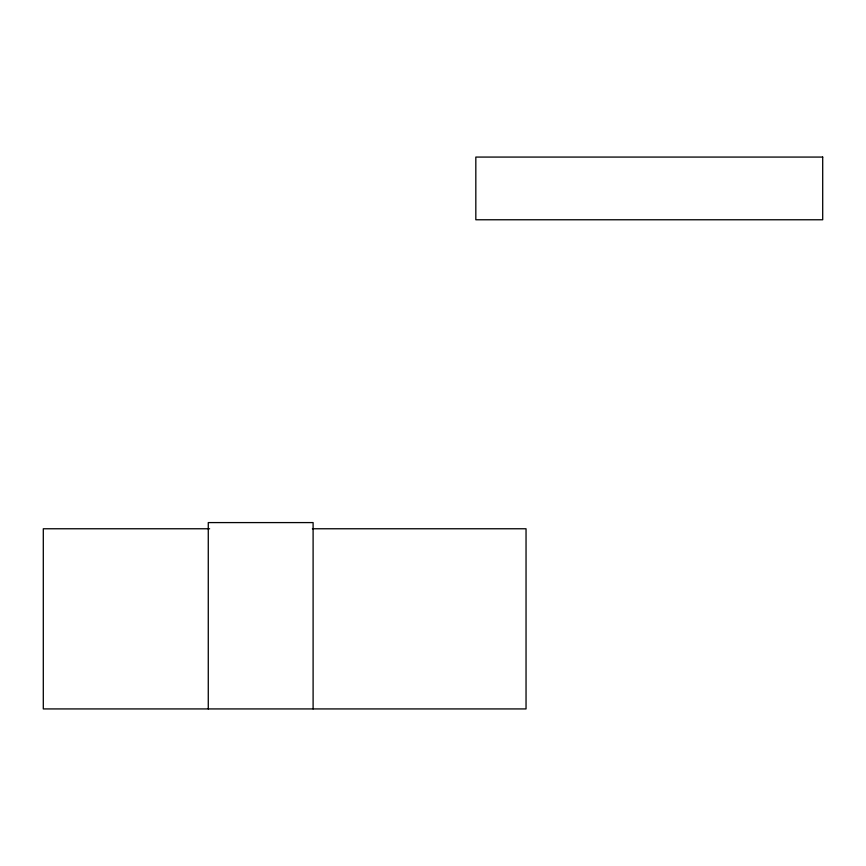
<?xml version="1.0" encoding="UTF-8"?>
<svg xmlns="http://www.w3.org/2000/svg" width="866" height="866" viewBox="0 0 866 866"><rect width="100%" height="100%" fill="white"/><g stroke="black" fill="none" stroke-linecap="round" stroke-linejoin="round"><path stroke-width="1.3" d="M209.626 528.769L43.3 528.769L43.3 708.929L526.041 708.929L526.041 528.769L312.388 528.769M313.102 708.929L313.102 522.588L208.273 522.588L208.273 708.929M822.7 157.071L475.824 157.071L475.824 219.769L822.7 219.769L822.7 157.071"/></g></svg>
